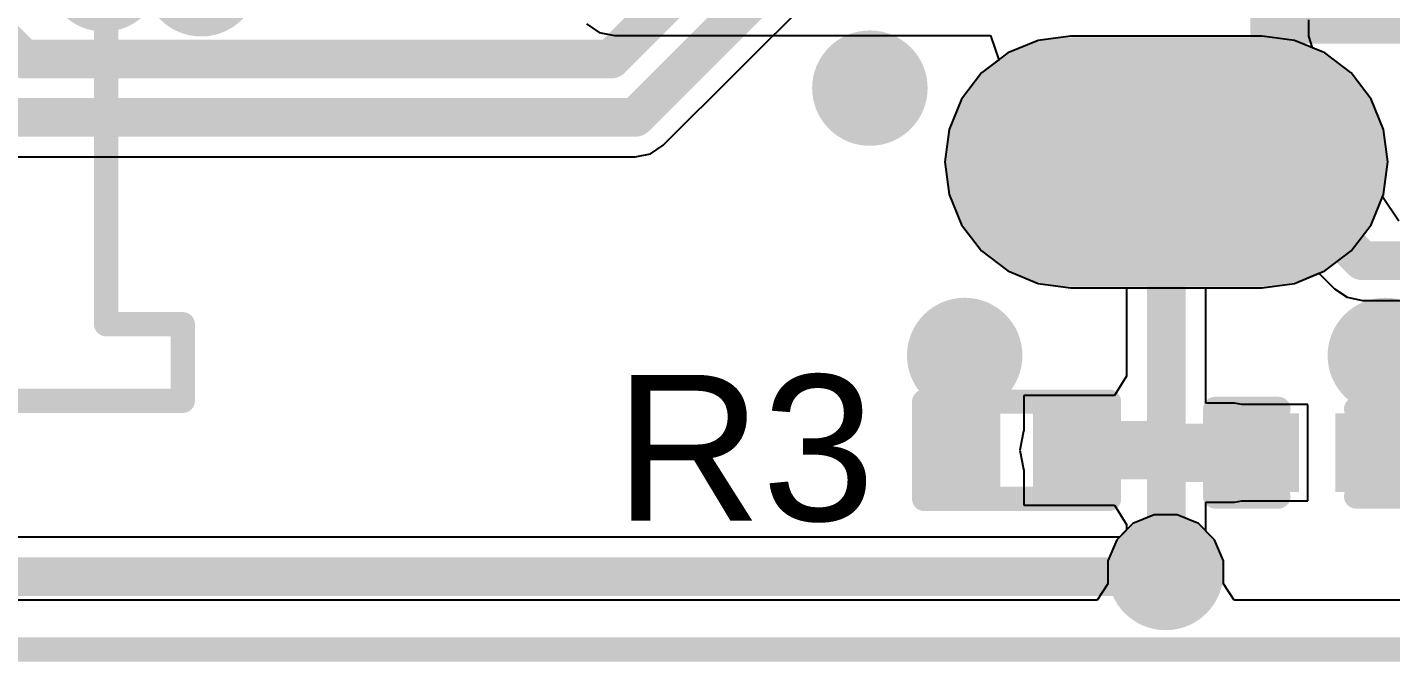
# Model space of a CAD drawing. Header units: inches. Extents: x -2.7 to 28.9, y -2.7 to 27.9.
# Drawn here: x 4.7 to 11.83, y -0.06 to 3.25 of the extents above; entities that cross this region are included whole.
import ezdxf

# ---------------------------------------------------------------- set-up
doc = ezdxf.new("R2010")
doc.units = ezdxf.units.IN
for name, color, linetype in [('Board Outline', 216, 'Continuous'), ('Bottom Layer', 5, 'Continuous'), ('Bottom Solder', 6, 'Continuous'), ('Multi-Layer', 9, 'Continuous'), ('Pad Holes', 156, 'Continuous'), ('Top Layer', 1, 'Continuous'), ('Top Overlay', 2, 'Continuous'), ('Top Paste', 8, 'Continuous'), ('Top Solder', 216, 'Continuous'), ('Via Holes', 16, 'Continuous')]:
    doc.layers.add(name, color=color, linetype=linetype)
doc.styles.add('Arial', font='', dxfattribs={"height": 0.2})
doc.styles.get('Arial').set_extended_font_data('Arial')

# ---------------------------------------------------------------- blocks, each defined once
blk = doc.blocks.new('R___0201_1')
at = {"layer": 'Top Layer'}
for points in [[(-0.41, 0.185), (-0.14, 0.185), (-0.14, -0.185), (-0.41, -0.185)], [(0.14, 0.185), (0.41, 0.185), (0.41, -0.185), (0.14, -0.185)]]:
    blk.add_hatch(color=1, dxfattribs=at).paths.add_polyline_path(points)
at = {"layer": 'Top Paste'}
for points in [[(-0.41, 0.185), (-0.14, 0.185), (-0.14, -0.185), (-0.41, -0.185)], [(0.14, 0.185), (0.41, 0.185), (0.41, -0.185), (0.14, -0.185)]]:
    blk.add_hatch(color=8, dxfattribs=at).paths.add_polyline_path(points)
at = {"layer": 'Top Solder'}
for points in [[(-0.465, 0.24), (-0.085, 0.24), (-0.085, -0.24), (-0.465, -0.24)], [(0.085, 0.24), (0.465, 0.24), (0.465, -0.24), (0.085, -0.24)]]:
    blk.add_hatch(color=216, dxfattribs=at).paths.add_polyline_path(points)
at = {"layer": 'Top Overlay'}
for points in [[(-0.4826, 0.254, 0.127, 0.127, 0), (0.4826, 0.254, 0.127, 0.127, 0)], [(-0.4826, -0.254, 0.127, 0.127, 0), (-0.4826, 0.254, 0.127, 0.127, 0)], [(0.4826, -0.254, 0.127, 0.127, 0), (0.4826, 0.254, 0.127, 0.127, 0)], [(-0.4826, -0.254, 0.127, 0.127, 0), (0.4826, -0.254, 0.127, 0.127, 0)]]:
    blk.add_lwpolyline(points, format="xyseb", dxfattribs=at)
for points in [[(-0.5143, 0.254, 0.0635, 0.0635, 1), (-0.4508, 0.254, 0.0635, 0.0635, 1)], [(-0.5143, 0.254, 0.0635, 0.0635, 1), (-0.4508, 0.254, 0.0635, 0.0635, 1)], [(0.4508, 0.254, 0.0635, 0.0635, 1), (0.5143, 0.254, 0.0635, 0.0635, 1)], [(0.4508, 0.254, 0.0635, 0.0635, 1), (0.5143, 0.254, 0.0635, 0.0635, 1)], [(-0.5143, -0.254, 0.0635, 0.0635, 1), (-0.4508, -0.254, 0.0635, 0.0635, 1)], [(-0.5143, -0.254, 0.0635, 0.0635, 1), (-0.4508, -0.254, 0.0635, 0.0635, 1)], [(0.4508, -0.254, 0.0635, 0.0635, 1), (0.5143, -0.254, 0.0635, 0.0635, 1)], [(0.4508, -0.254, 0.0635, 0.0635, 1), (0.5143, -0.254, 0.0635, 0.0635, 1)]]:
    blk.add_lwpolyline(points, format="xyseb", close=True, dxfattribs=at)
blk = doc.blocks.new('5051101492_2')
at = {"layer": 'Top Overlay'}
for points in [[(5.85, 1.5, 0.127, 0.127, 0), (5.45, 1.5, 0.127, 0.127, 0)], [(5.45, 1.1, 0.127, 0.127, 0), (5.45, 1.5, 0.127, 0.127, 0)], [(5.85, -0.4688, 0.127, 0.127, 0), (5.85, 1.5, 0.127, 0.127, 0)], [(5.45, 1.1, 0.127, 0.127, 0), (3.6311, 1.1, 0.127, 0.127, 0)]]:
    blk.add_lwpolyline(points, format="xyseb", dxfattribs=at)
for points in [[(5.4183, 1.5, 0.0635, 0.0635, 1), (5.4818, 1.5, 0.0635, 0.0635, 1)], [(5.4183, 1.5, 0.0635, 0.0635, 1), (5.4818, 1.5, 0.0635, 0.0635, 1)], [(5.8183, 1.5, 0.0635, 0.0635, 1), (5.8818, 1.5, 0.0635, 0.0635, 1)], [(5.8183, 1.5, 0.0635, 0.0635, 1), (5.8818, 1.5, 0.0635, 0.0635, 1)], [(5.4183, 1.1, 0.0635, 0.0635, 1), (5.4818, 1.1, 0.0635, 0.0635, 1)], [(5.4183, 1.1, 0.0635, 0.0635, 1), (5.4818, 1.1, 0.0635, 0.0635, 1)]]:
    blk.add_lwpolyline(points, format="xyseb", close=True, dxfattribs=at)
blk = doc.blocks.new('10152803_00011LF_3')
at = {"layer": 'Bottom Layer'}
h = blk.add_hatch(color=5, dxfattribs=at)
edge = h.paths.add_edge_path()
edge.add_arc((-4.32, 4.86), 0.55, 180, 360)
edge.add_line((-3.77, 4.86), (-3.77, 5.86))
edge.add_arc((-4.32, 5.86), 0.55, 0, 180)
edge.add_line((-4.87, 5.86), (-4.87, 4.86))
at = {"layer": 'Bottom Solder'}
h = blk.add_hatch(color=6, dxfattribs=at)
edge = h.paths.add_edge_path()
edge.add_arc((-4.32, 4.86), 0.6516, 180, 360)
edge.add_line((-3.6684, 4.86), (-3.6684, 5.86))
edge.add_arc((-4.32, 5.86), 0.6516, 0, 180)
edge.add_line((-4.9716, 5.86), (-4.9716, 4.86))
at = {"layer": 'Multi-Layer'}
h = blk.add_hatch(color=9, dxfattribs=at)
edge = h.paths.add_edge_path()
edge.add_arc((-4.32, 4.86), 0.55, 180, 360)
edge.add_line((-3.77, 4.86), (-3.77, 5.86))
edge.add_arc((-4.32, 5.86), 0.55, 0, 180)
edge.add_line((-4.87, 5.86), (-4.87, 4.86))
at = {"layer": 'Pad Holes'}
h = blk.add_hatch(color=7, dxfattribs=at)
edge = h.paths.add_edge_path()
edge.add_arc((-4.32, 4.86), 0.3, 180, 360)
edge.add_line((-4.02, 4.86), (-4.02, 5.86))
edge.add_arc((-4.32, 5.86), 0.3, 0, 180)
edge.add_line((-4.62, 5.86), (-4.62, 4.86))
at = {"layer": 'Top Layer'}
h = blk.add_hatch(color=1, dxfattribs=at)
edge = h.paths.add_edge_path()
edge.add_arc((-4.32, 4.86), 0.55, 180, 360)
edge.add_line((-3.77, 4.86), (-3.77, 5.86))
edge.add_arc((-4.32, 5.86), 0.55, 0, 180)
edge.add_line((-4.87, 5.86), (-4.87, 4.86))
at = {"layer": 'Top Solder'}
h = blk.add_hatch(color=216, dxfattribs=at)
edge = h.paths.add_edge_path()
edge.add_arc((-4.32, 4.86), 0.6516, 180, 360)
edge.add_line((-3.6684, 4.86), (-3.6684, 5.86))
edge.add_arc((-4.32, 5.86), 0.6516, 0, 180)
edge.add_line((-4.9716, 5.86), (-4.9716, 4.86))
blk.add_hatch(color=216, dxfattribs=at).paths.add_polyline_path([(-3.7016, 4.9216), (-2.4984, 4.9216), (-2.4984, 4.0184), (-3.7016, 4.0184)])
blk = doc.blocks.new('CAP_0201_5')
at = {"layer": 'Top Layer'}
for points in [[(-0.45, 0.15), (-0.15, 0.15), (-0.15, -0.15), (-0.45, -0.15)], [(0.15, 0.15), (0.45, 0.15), (0.45, -0.15), (0.15, -0.15)]]:
    blk.add_hatch(color=1, dxfattribs=at).paths.add_polyline_path(points)
at = {"layer": 'Top Paste'}
for points in [[(-0.45, 0.15), (-0.15, 0.15), (-0.15, -0.15), (-0.45, -0.15)], [(0.15, 0.15), (0.45, 0.15), (0.45, -0.15), (0.15, -0.15)]]:
    blk.add_hatch(color=8, dxfattribs=at).paths.add_polyline_path(points)
at = {"layer": 'Top Solder'}
for points in [[(-0.505, 0.205), (-0.095, 0.205), (-0.095, -0.205), (-0.505, -0.205)], [(0.095, 0.205), (0.505, 0.205), (0.505, -0.205), (0.095, -0.205)]]:
    blk.add_hatch(color=216, dxfattribs=at).paths.add_polyline_path(points)
at = {"layer": 'Top Overlay'}
for points in [[(-0.5334, 0.2286, 0.127, 0.127, 0), (-0.5334, -0.2286, 0.127, 0.127, 0)], [(-0.2032, 0.2286, 0.127, 0.127, 0), (-0.5334, 0.2286, 0.127, 0.127, 0)], [(0.5334, 0.2286, 0.127, 0.127, 0), (0.2032, 0.2286, 0.127, 0.127, 0)], [(0.5334, 0.2286, 0.127, 0.127, 0), (0.5334, -0.2286, 0.127, 0.127, 0)], [(-0.2032, -0.2286, 0.127, 0.127, 0), (-0.5334, -0.2286, 0.127, 0.127, 0)], [(0.5334, -0.2286, 0.127, 0.127, 0), (0.2032, -0.2286, 0.127, 0.127, 0)]]:
    blk.add_lwpolyline(points, format="xyseb", dxfattribs=at)
for points in [[(-0.5651, 0.2286, 0.0635, 0.0635, 1), (-0.5016, 0.2286, 0.0635, 0.0635, 1)], [(-0.5651, 0.2286, 0.0635, 0.0635, 1), (-0.5016, 0.2286, 0.0635, 0.0635, 1)], [(-0.2349, 0.2286, 0.0635, 0.0635, 1), (-0.1714, 0.2286, 0.0635, 0.0635, 1)], [(0.1714, 0.2286, 0.0635, 0.0635, 1), (0.2349, 0.2286, 0.0635, 0.0635, 1)], [(0.5016, 0.2286, 0.0635, 0.0635, 1), (0.5651, 0.2286, 0.0635, 0.0635, 1)], [(0.5016, 0.2286, 0.0635, 0.0635, 1), (0.5651, 0.2286, 0.0635, 0.0635, 1)], [(-0.5651, -0.2286, 0.0635, 0.0635, 1), (-0.5016, -0.2286, 0.0635, 0.0635, 1)], [(-0.5651, -0.2286, 0.0635, 0.0635, 1), (-0.5016, -0.2286, 0.0635, 0.0635, 1)], [(-0.2349, -0.2286, 0.0635, 0.0635, 1), (-0.1714, -0.2286, 0.0635, 0.0635, 1)], [(0.1714, -0.2286, 0.0635, 0.0635, 1), (0.2349, -0.2286, 0.0635, 0.0635, 1)], [(0.5016, -0.2286, 0.0635, 0.0635, 1), (0.5651, -0.2286, 0.0635, 0.0635, 1)], [(0.5016, -0.2286, 0.0635, 0.0635, 1), (0.5651, -0.2286, 0.0635, 0.0635, 1)]]:
    blk.add_lwpolyline(points, format="xyseb", close=True, dxfattribs=at)

msp = doc.modelspace()

# ---------------------------------------------------------------- hatches: boundary and pattern name
at = {"layer": 'Bottom Layer'}
h = msp.add_hatch(color=5, dxfattribs=at)
edge = h.paths.add_edge_path()
edge.add_arc((9.1059, 2.9337), 0.2, 0, 360)
h = msp.add_hatch(color=5, dxfattribs=at)
edge = h.paths.add_edge_path()
edge.add_arc((9.6012, 1.5367), 0.2, 0, 360)
h = msp.add_hatch(color=5, dxfattribs=at)
edge = h.paths.add_edge_path()
edge.add_arc((11.7983, 1.5367), 0.2, 0, 360)
h = msp.add_hatch(color=5, dxfattribs=at)
edge = h.paths.add_edge_path()
edge.add_arc((10.6508, 0.4029), 0.2, 0, 360)
at = {"layer": 'Bottom Solder'}
h = msp.add_hatch(color=6, dxfattribs=at)
edge = h.paths.add_edge_path()
edge.add_arc((5.1054, 3.5306), 0.3016, 0, 360)
h = msp.add_hatch(color=6, dxfattribs=at)
edge = h.paths.add_edge_path()
edge.add_arc((5.6134, 3.5052), 0.3016, 0, 360)
h = msp.add_hatch(color=6, dxfattribs=at)
edge = h.paths.add_edge_path()
edge.add_arc((9.1059, 2.9337), 0.3016, 0, 360)
h = msp.add_hatch(color=6, dxfattribs=at)
edge = h.paths.add_edge_path()
edge.add_arc((9.6012, 1.5367), 0.3016, 0, 360)
h = msp.add_hatch(color=6, dxfattribs=at)
edge = h.paths.add_edge_path()
edge.add_arc((11.7983, 1.5367), 0.3016, 0, 360)
h = msp.add_hatch(color=6, dxfattribs=at)
edge = h.paths.add_edge_path()
edge.add_arc((10.6508, 0.4029), 0.3016, 0, 360)
at = {"layer": 'Top Layer'}
h = msp.add_hatch(color=1, dxfattribs=at)
edge = h.paths.add_edge_path()
edge.add_arc((9.1059, 2.9337), 0.2, 0, 360)
h = msp.add_hatch(color=1, dxfattribs=at)
edge = h.paths.add_edge_path()
edge.add_arc((9.6012, 1.5367), 0.2, 0, 360)
h = msp.add_hatch(color=1, dxfattribs=at)
edge = h.paths.add_edge_path()
edge.add_arc((11.7983, 1.5367), 0.2, 0, 360)
h = msp.add_hatch(color=1, dxfattribs=at)
edge = h.paths.add_edge_path()
edge.add_arc((10.6508, 0.4029), 0.2, 0, 360)
at = {"layer": 'Top Solder'}
h = msp.add_hatch(color=216, dxfattribs=at)
edge = h.paths.add_edge_path()
edge.add_arc((5.1054, 3.5306), 0.3016, 0, 360)
h = msp.add_hatch(color=216, dxfattribs=at)
edge = h.paths.add_edge_path()
edge.add_arc((5.6134, 3.5052), 0.3016, 0, 360)
h = msp.add_hatch(color=216, dxfattribs=at)
edge = h.paths.add_edge_path()
edge.add_arc((9.1059, 2.9337), 0.3016, 0, 360)
h = msp.add_hatch(color=216, dxfattribs=at)
edge = h.paths.add_edge_path()
edge.add_arc((9.6012, 1.5367), 0.3016, 0, 360)
h = msp.add_hatch(color=216, dxfattribs=at)
edge = h.paths.add_edge_path()
edge.add_arc((11.7983, 1.5367), 0.3016, 0, 360)
h = msp.add_hatch(color=216, dxfattribs=at)
edge = h.paths.add_edge_path()
edge.add_arc((10.6508, 0.4029), 0.3016, 0, 360)
at = {"layer": 'Via Holes'}
h = msp.add_hatch(color=7, dxfattribs=at)
edge = h.paths.add_edge_path()
edge.add_arc((9.1059, 2.9337), 0.1, 0, 360)
h = msp.add_hatch(color=7, dxfattribs=at)
edge = h.paths.add_edge_path()
edge.add_arc((9.6012, 1.5367), 0.1, 0, 360)
h = msp.add_hatch(color=7, dxfattribs=at)
edge = h.paths.add_edge_path()
edge.add_arc((11.7983, 1.5367), 0.1, 0, 360)
h = msp.add_hatch(color=7, dxfattribs=at)
edge = h.paths.add_edge_path()
edge.add_arc((10.6508, 0.4029), 0.1, 0, 360)

# ---------------------------------------------------------------- linework, layer by layer
at = {"layer": 'Board Outline'}
msp.add_lwpolyline([(0, 0, 0.127, 0.127, 0), (18, 0, 0.127, 0.127, 0)], format="xyseb", dxfattribs=at)
at = {"layer": 'Bottom Layer'}
for p, q in [((11.3992, 3.2044), (11.3983, 3.2898)), ((7.6254, 3.2698), (7.6926, 3.2249)), ((7.6926, 3.2249), (7.7719, 3.2091)), ((7.7719, 3.2091), (7.7719, 3.2091)), ((7.7719, 3.2091), (9.7368, 3.2091)), ((9.7368, 3.2091), (9.7799, 3.0821)), ((11.4186, 3.1439), (11.3992, 3.2044)), ((11.4829, 3.1173), (11.4186, 3.1439)), ((9.7799, 3.0821), (9.6896, 3.0128)), ((11.619, 3.0128), (11.4829, 3.1173)), ((9.6896, 3.0128), (9.5851, 2.8767)), ((11.7235, 2.8767), (11.619, 3.0128)), ((9.5851, 2.8767), (9.5195, 2.7182)), ((11.7891, 2.7182), (11.7235, 2.8767)), ((9.5195, 2.7182), (9.4971, 2.5481)), ((11.8115, 2.5481), (11.7891, 2.7182)), ((9.4971, 2.5481), (9.5195, 2.378)), ((11.7891, 2.378), (11.8115, 2.5481)), ((9.5195, 2.378), (9.5851, 2.2195)), ((11.7842, 2.3662), (11.7891, 2.378)), ((11.8691, 2.2392), (11.7842, 2.3662)), ((9.5851, 2.2195), (9.6896, 2.0834)), ((9.6896, 2.0834), (9.8257, 1.9789)), ((9.8257, 1.9789), (9.9842, 1.9133)), ((11.3244, 1.9133), (11.4517, 1.966)), ((11.4517, 1.966), (11.5322, 1.8855)), ((9.9842, 1.9133), (10.1543, 1.8909)), ((10.1543, 1.8909), (11.1543, 1.8909)), ((11.1543, 1.8909), (11.3244, 1.9133)), ((11.5322, 1.8855), (11.5994, 1.8406)), ((11.5994, 1.8406), (11.6787, 1.8248)), ((11.6787, 1.8248), (11.6787, 1.8248)), ((11.6787, 1.8248), (14.7399, 1.8248)), ((10.4799, 0.6586), (10.4095, 0.5882)), ((10.5908, 0.7045), (10.4799, 0.6586)), ((10.7108, 0.7045), (10.5908, 0.7045)), ((10.8216, 0.6586), (10.7108, 0.7045)), ((10.9065, 0.5737), (10.8216, 0.6586)), ((10.4095, 0.5882), (0.5832, 0.5882)), ((10.9524, 0.4629), (10.9065, 0.5737)), ((10.9524, 0.3429), (10.9524, 0.4629)), ((11.0084, 0.259), (10.9524, 0.3429)), ((17.741, 0.259), (11.0084, 0.259))]:
    msp.add_line(p, q, dxfattribs=at)
for points in [[(10.6045, 2.4983, 0.2032, 0.2032, 0), (10.6543, 2.5481, 0.2032, 0.2032, 0)], [(10.6543, 2.5481, 0.2032, 0.2032, 0), (11.3457, 2.5481, 0.2032, 0.2032, 0)], [(11.3457, 2.3567, 0.2032, 0.2032, 0), (11.3457, 2.5481, 0.2032, 0.2032, 0)], [(11.3457, 2.3567, 0.2032, 0.2032, 0), (11.354, 2.3567, 0.2032, 0.2032, 0)], [(11.354, 2.3567, 0.2032, 0.2032, 0), (11.6787, 2.032, 0.2032, 0.2032, 0)], [(11.6787, 2.032, 0.2032, 0.2032, 0), (14.7399, 2.032, 0.2032, 0.2032, 0)], [(10.6289, 0.381, 0.2032, 0.2032, 0), (10.6508, 0.4029, 0.2032, 0.2032, 0)], [(0.4951, 0.381, 0.2032, 0.2032, 0), (10.6289, 0.381, 0.2032, 0.2032, 0)]]:
    msp.add_lwpolyline(points, format="xyseb", dxfattribs=at)
for points in [[(10.6035, 2.5481, 0.1016, 0.1016, 1), (10.7051, 2.5481, 0.1016, 0.1016, 1)], [(10.6035, 2.5481, 0.1016, 0.1016, 1), (10.7051, 2.5481, 0.1016, 0.1016, 1)], [(11.2949, 2.5481, 0.1016, 0.1016, 1), (11.3965, 2.5481, 0.1016, 0.1016, 1)], [(11.2949, 2.5481, 0.1016, 0.1016, 1), (11.3965, 2.5481, 0.1016, 0.1016, 1)], [(10.5537, 2.4983, 0.1016, 0.1016, 1), (10.6553, 2.4983, 0.1016, 0.1016, 1)], [(11.2949, 2.3567, 0.1016, 0.1016, 1), (11.3965, 2.3567, 0.1016, 0.1016, 1)], [(11.2949, 2.3567, 0.1016, 0.1016, 1), (11.3965, 2.3567, 0.1016, 0.1016, 1)], [(11.3032, 2.3567, 0.1016, 0.1016, 1), (11.4048, 2.3567, 0.1016, 0.1016, 1)], [(11.3032, 2.3567, 0.1016, 0.1016, 1), (11.4048, 2.3567, 0.1016, 0.1016, 1)], [(11.6279, 2.032, 0.1016, 0.1016, 1), (11.7295, 2.032, 0.1016, 0.1016, 1)], [(11.6279, 2.032, 0.1016, 0.1016, 1), (11.7295, 2.032, 0.1016, 0.1016, 1)], [(10.6, 0.4029, 0.1016, 0.1016, 1), (10.7016, 0.4029, 0.1016, 0.1016, 1)], [(10.5781, 0.381, 0.1016, 0.1016, 1), (10.6797, 0.381, 0.1016, 0.1016, 1)], [(10.5781, 0.381, 0.1016, 0.1016, 1), (10.6797, 0.381, 0.1016, 0.1016, 1)]]:
    msp.add_lwpolyline(points, format="xyseb", close=True, dxfattribs=at)
at = {"layer": 'Top Layer'}
for p, q in [((8.0269, 2.6348), (9.6506, 4.2585)), ((10.1543, 3.2053), (9.9842, 3.1829)), ((11.1543, 3.2053), (10.1543, 3.2053)), ((11.3244, 3.1829), (11.1543, 3.2053)), ((9.9842, 3.1829), (9.8257, 3.1173)), ((11.4829, 3.1173), (11.3244, 3.1829)), ((9.8257, 3.1173), (9.6896, 3.0128)), ((11.619, 3.0128), (11.4829, 3.1173)), ((9.6896, 3.0128), (9.5851, 2.8767)), ((11.7235, 2.8767), (11.619, 3.0128)), ((9.5851, 2.8767), (9.5195, 2.7182)), ((11.7891, 2.7182), (11.7235, 2.8767)), ((9.5195, 2.7182), (9.4971, 2.5481)), ((11.8115, 2.5481), (11.7891, 2.7182)), ((4.5601, 2.5741), (7.8804, 2.5741)), ((7.8804, 2.5741), (7.9597, 2.5899)), ((7.8804, 2.5741), (7.8804, 2.5741)), ((7.9597, 2.5899), (8.0269, 2.6348)), ((9.4971, 2.5481), (9.5195, 2.378)), ((11.7891, 2.378), (11.8115, 2.5481)), ((9.5195, 2.378), (9.5851, 2.2195)), ((11.7235, 2.2195), (11.7891, 2.378)), ((9.5851, 2.2195), (9.6896, 2.0834)), ((11.619, 2.0834), (11.7235, 2.2195)), ((9.6896, 2.0834), (9.8257, 1.9789)), ((11.4829, 1.9789), (11.619, 2.0834)), ((9.8257, 1.9789), (9.9842, 1.9133)), ((11.3244, 1.9133), (11.4829, 1.9789)), ((9.9842, 1.9133), (10.1543, 1.8909)), ((10.1543, 1.8909), (10.4471, 1.8909)), ((10.4471, 1.8909), (10.4471, 1.4288)), ((10.8615, 1.2877), (10.8615, 1.8909)), ((10.8615, 1.8909), (11.1543, 1.8909)), ((11.1543, 1.8909), (11.3244, 1.9133)), ((10.4471, 1.4288), (10.3839, 1.328)), ((10.3839, 1.328), (9.9107, 1.328)), ((9.9107, 1.328), (9.9107, 1.1445)), ((11.0109, 1.2877), (10.8615, 1.2877)), ((11.048, 1.2803), (11.0109, 1.2877)), ((11.3943, 1.2803), (11.048, 1.2803)), ((11.3943, 0.7771), (11.3943, 1.2803)), ((9.908, 1.1405), (9.8883, 1.0414)), ((9.9107, 1.1445), (9.908, 1.1405)), ((9.8883, 1.0414), (9.908, 0.9423)), ((9.908, 0.9423), (9.9107, 0.9383)), ((9.9107, 0.9383), (9.9107, 0.7548)), ((9.9107, 0.7548), (10.3839, 0.7548)), ((10.3839, 0.7548), (10.4471, 0.654)), ((10.8615, 0.6187), (10.8615, 0.7697)), ((10.8615, 0.7697), (11.0109, 0.7697)), ((11.0109, 0.7697), (11.048, 0.7771)), ((11.048, 0.7771), (11.3943, 0.7771)), ((10.4471, 0.654), (10.4471, 0.6258)), ((10.3951, 0.5737), (10.3492, 0.4629)), ((10.4471, 0.6258), (10.3951, 0.5737)), ((10.9065, 0.5737), (10.8615, 0.6187)), ((10.9524, 0.4629), (10.9065, 0.5737)), ((10.3492, 0.4629), (10.3492, 0.3429)), ((10.9524, 0.3429), (10.9524, 0.4629)), ((10.3492, 0.3429), (10.2931, 0.259)), ((11.0084, 0.259), (10.9524, 0.3429)), ((10.2931, 0.259), (0.259, 0.259)), ((17.741, 0.259), (11.0084, 0.259))]:
    msp.add_line(p, q, dxfattribs=at)
for points in [[(7.7541, 3.0861, 0.2032, 0.2032, 0), (9.4385, 4.7705, 0.2032, 0.2032, 0)], [(3.3147, 4.4577, 0.2032, 0.2032, 0), (4.6863, 3.0861, 0.2032, 0.2032, 0)], [(7.8804, 2.7813, 0.2032, 0.2032, 0), (9.5648, 4.4657, 0.2032, 0.2032, 0)], [(4.6863, 3.0861, 0.2032, 0.2032, 0), (7.7541, 3.0861, 0.2032, 0.2032, 0)], [(4.5601, 2.7813, 0.2032, 0.2032, 0), (7.8804, 2.7813, 0.2032, 0.2032, 0)], [(10.6543, 1.0414, 0.2032, 0.2032, 0), (10.6543, 2.5481, 0.2032, 0.2032, 0)], [(10.1473, 1.0414, 0.3048, 0.3048, 0), (10.6543, 1.0414, 0.3048, 0.3048, 0)], [(10.6543, 1.0287, 0.3048, 0.3048, 0), (10.6543, 1.0414, 0.3048, 0.3048, 0)], [(10.6543, 1.0287, 0.3048, 0.3048, 0), (11.0109, 1.0287, 0.3048, 0.3048, 0)], [(10.6543, 0.4064, 0.2032, 0.2032, 0), (10.6543, 1.0414, 0.2032, 0.2032, 0)], [(10.6508, 0.4029, 0.2032, 0.2032, 0), (10.6543, 0.4064, 0.2032, 0.2032, 0)]]:
    msp.add_lwpolyline(points, format="xyseb", dxfattribs=at)
for points in [[(4.6355, 3.0861, 0.1016, 0.1016, 1), (4.7371, 3.0861, 0.1016, 0.1016, 1)], [(4.6355, 3.0861, 0.1016, 0.1016, 1), (4.7371, 3.0861, 0.1016, 0.1016, 1)], [(7.7033, 3.0861, 0.1016, 0.1016, 1), (7.8049, 3.0861, 0.1016, 0.1016, 1)], [(7.7033, 3.0861, 0.1016, 0.1016, 1), (7.8049, 3.0861, 0.1016, 0.1016, 1)], [(7.8296, 2.7813, 0.1016, 0.1016, 1), (7.9312, 2.7813, 0.1016, 0.1016, 1)], [(7.8296, 2.7813, 0.1016, 0.1016, 1), (7.9312, 2.7813, 0.1016, 0.1016, 1)], [(10.6035, 2.5481, 0.1016, 0.1016, 1), (10.7051, 2.5481, 0.1016, 0.1016, 1)], [(10.0711, 1.0414, 0.1524, 0.1524, 1), (10.2235, 1.0414, 0.1524, 0.1524, 1)], [(10.5781, 1.0414, 0.1524, 0.1524, 1), (10.7305, 1.0414, 0.1524, 0.1524, 1)], [(10.5781, 1.0414, 0.1524, 0.1524, 1), (10.7305, 1.0414, 0.1524, 0.1524, 1)], [(10.5781, 1.0287, 0.1524, 0.1524, 1), (10.7305, 1.0287, 0.1524, 0.1524, 1)], [(10.5781, 1.0287, 0.1524, 0.1524, 1), (10.7305, 1.0287, 0.1524, 0.1524, 1)], [(10.6035, 1.0414, 0.1016, 0.1016, 1), (10.7051, 1.0414, 0.1016, 0.1016, 1)], [(10.6035, 1.0414, 0.1016, 0.1016, 1), (10.7051, 1.0414, 0.1016, 0.1016, 1)], [(10.9347, 1.0287, 0.1524, 0.1524, 1), (11.0871, 1.0287, 0.1524, 0.1524, 1)], [(10.6, 0.4029, 0.1016, 0.1016, 1), (10.7016, 0.4029, 0.1016, 0.1016, 1)], [(10.6035, 0.4064, 0.1016, 0.1016, 1), (10.7051, 0.4064, 0.1016, 0.1016, 1)], [(10.6035, 0.4064, 0.1016, 0.1016, 1), (10.7051, 0.4064, 0.1016, 0.1016, 1)]]:
    msp.add_lwpolyline(points, format="xyseb", close=True, dxfattribs=at)

# ---------------------------------------------------------------- block references
for name, p, rotation in [('5051101492_2', (4.017, 7.15), 270), ('10152803_00011LF_3', (16.0143, 6.8681), 90), ('CAP_0201_5', (11.4427, 1.0287), 180)]:
    msp.add_blockref(name, p, dxfattribs=dict(rotation=rotation))
msp.add_blockref('R___0201_1', (9.8723, 1.0414))

# ---------------------------------------------------------------- texts
at = {"layer": 'Top Overlay', "style": 'Arial'}
msp.add_text('R3', height=0.762, dxfattribs=at).set_placement((7.7726, 0.6732))

doc.saveas('drawing.dxf')
